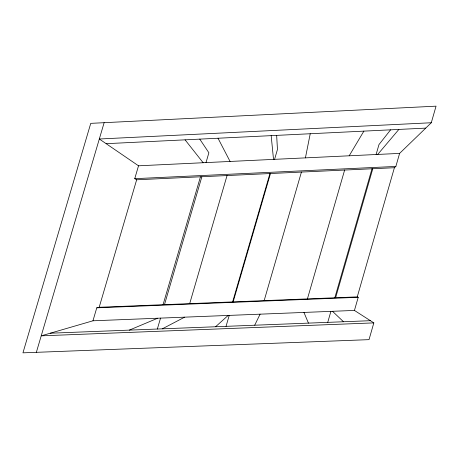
<?xml version="1.0" encoding="UTF-8"?>
<svg xmlns="http://www.w3.org/2000/svg" width="459" height="459" viewBox="0 0 459 459"><rect width="100%" height="100%" fill="white"/><g stroke="black" fill="none" stroke-linecap="round" stroke-linejoin="round"><path stroke-width="0.69" d="M305.419 157.873L310.227 133.747M373.833 322.884L369.019 339.649L22.95 352.839L90.756 123.356L436.05 106.161L431.288 122.748L399.605 153.398L395.859 166.439L394.401 167.724L357.251 296.881L99.178 307.289L96.769 307.834L92.959 320.795L41.218 335.839L373.833 322.884L354.44 310.433L92.959 320.795M307.421 298.889L344.634 170.054M327.732 322.367L330.905 311.368M334.818 297.788L371.997 168.774M376.11 154.517L378.968 144.596L390.592 129.828M335.609 297.753L372.794 168.734M354.44 310.433L358.215 297.3L357.251 296.881M232.621 301.907L269.938 173.548M226.04 326.343L229.225 315.396M233.149 301.884L270.466 173.525M274.585 159.336L277.454 149.468L276.657 135.382M264.154 300.634L301.425 172.073M163.06 304.713L200.457 176.801M157.345 329.028L160.535 318.116M164.471 304.656L201.868 176.732M206.005 162.595L208.879 152.761L199.768 139.123M189.687 303.64L227.05 175.556M394.401 167.724L136.656 179.785L134.739 178.671L138.526 165.802L399.605 153.398M99.178 307.289L136.656 179.785M36.353 352.328L104.13 122.691M254.699 325.224L260.098 314.174M349.19 155.796L363.878 131.131M377.711 154.442L398.865 129.427M215.564 326.751L228.157 315.436M162.314 328.833L184.65 317.163M129.323 330.124L157.672 318.23M431.288 122.748L99.316 139.008L138.526 165.802M106.161 143.684L425.74 128.118M134.739 178.671L395.859 166.439M96.769 307.834L358.215 297.3M50.26 333.211L370.436 320.698M332.511 311.305L343.51 321.753M185.086 139.84L203.148 162.733M218.014 138.234L230.079 161.453M303.944 312.436L308.454 323.125M271.166 135.646L273.518 159.388"/></g></svg>
